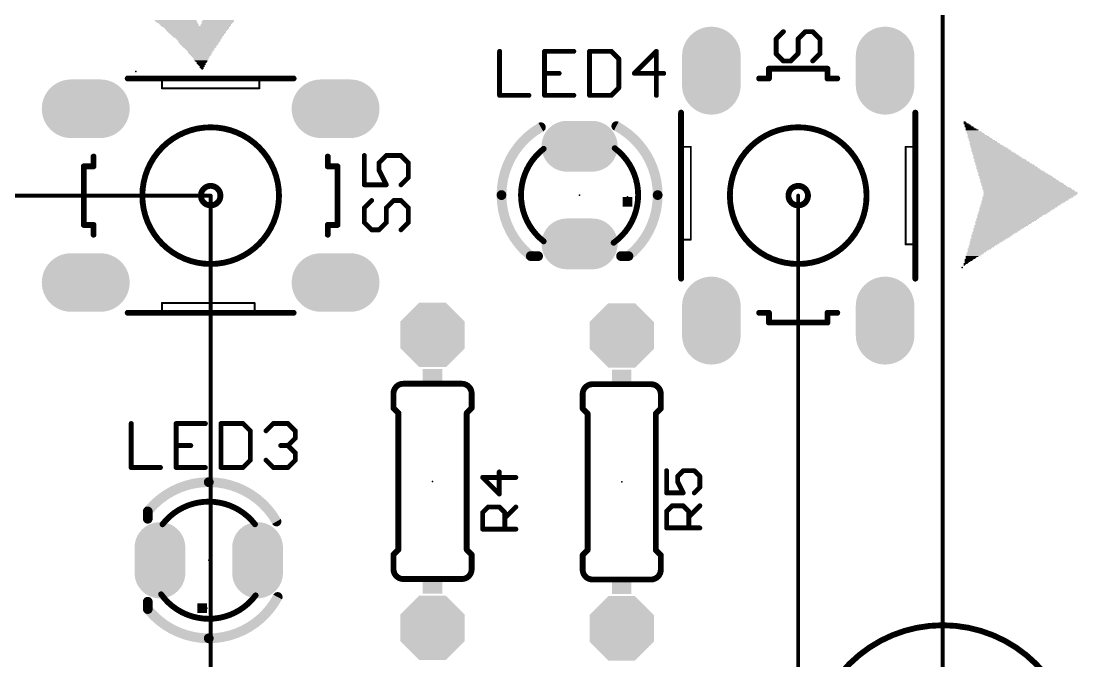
# Model space of a CAD drawing. Extents: x -10 to 70, y -21 to 116.
# Drawn here: x 20.32 to 47.82, y 12.58 to 29.22 of the extents above; entities that cross this region are included whole.
import ezdxf

# ---------------------------------------------------------------- set-up
doc = ezdxf.new("R2010")
doc.units = 0
for name, color, linetype in [('17', 82, 'CONTINUOUS'), ('21', 253, 'CONTINUOUS'), ('23', 7, 'CONTINUOUS'), ('25', 253, 'CONTINUOUS'), ('47', 253, 'CONTINUOUS')]:
    doc.layers.add(name, color=color, linetype=linetype)

# ---------------------------------------------------------------- blocks, each defined once
blk = doc.blocks.new('LONGP50')
at = {"const_width": 1}
blk.add_lwpolyline([(-0.25, 0), (0.25, 0)], dxfattribs=at)
at = {"const_width": 0.5}
for points in [[(-0.25, 0.25, 1), (-0.25, -0.25)], [(0.25, -0.25, 1), (0.25, 0.25)]]:
    blk.add_lwpolyline(points, format="xyb", dxfattribs=at)
blk = doc.blocks.new('RECT')
blk.add_solid([(-0.5, -0.5), (0.5, -0.5), (-0.5, 0.5), (0.5, 0.5)])
blk = doc.blocks.new('OCTAGONP')
at = {"const_width": 0.5}
blk.add_lwpolyline([(-0.25, -0.1036), (-0.25, 0.1036), (-0.1036, 0.25), (0.1036, 0.25), (0.25, 0.1036), (0.25, -0.1036), (0.1036, -0.25), (-0.1036, -0.25), (-0.25, -0.1036), (-0.25, 0.1036)], dxfattribs=at)

msp = doc.modelspace()

# ---------------------------------------------------------------- linework, layer by layer
at = {"layer": '21'}
for points, const_width in [([(41.3015, 27.987), (39.7775, 27.987)], 0.1524), ([(39.7775, 27.733), (39.7775, 27.987)], 0.1524), ([(41.3015, 27.987), (41.3015, 27.733)], 0.1524), ([(23.9795, 27.733), (23.0905, 27.733)], 0.1524), ([(26.5195, 27.733), (23.9795, 27.733)], 0.1524), ([(27.4085, 27.733), (26.5195, 27.733)], 0.1524), ([(39.7775, 27.733), (39.5235, 27.733)], 0.1524), ([(41.3015, 27.733), (41.5555, 27.733)], 0.1524), ([(23.9795, 27.733), (23.9795, 27.479)], 0.0508), ([(26.5195, 27.479), (23.9795, 27.479)], 0.0508), ([(26.5195, 27.479), (26.5195, 27.733)], 0.0508), ([(37.4915, 26.844), (37.4915, 25.955)], 0.1524), ([(43.5875, 25.955), (43.5875, 26.844)], 0.1524), ([(37.4915, 25.955), (37.4915, 23.542)], 0.1524), ([(37.7455, 25.955), (37.4915, 25.955)], 0.0508), ([(37.7455, 23.542), (37.7455, 25.955)], 0.0508), ([(43.5875, 25.955), (43.3335, 25.955)], 0.0508), ([(43.3335, 23.415), (43.3335, 25.955)], 0.0508), ([(43.5875, 23.415), (43.5875, 25.955)], 0.1524), ([(22.2015, 25.447), (22.2015, 25.701)], 0.1524), ([(28.2975, 25.447), (28.2975, 25.701)], 0.1524), ([(21.9475, 25.447), (22.2015, 25.447)], 0.1524), ([(21.9475, 25.447), (21.9475, 23.923)], 0.1524), ([(28.2975, 25.447), (28.5515, 25.447)], 0.1524), ([(28.5515, 23.923), (28.5515, 25.447)], 0.1524), ([(22.2015, 23.923), (21.9475, 23.923)], 0.1524), ([(22.2015, 23.923), (22.2015, 23.669)], 0.1524), ([(28.5515, 23.923), (28.2975, 23.923)], 0.1524), ([(28.2975, 23.923), (28.2975, 23.669)], 0.1524), ([(37.4915, 23.542), (37.4915, 22.526)], 0.1524), ([(37.7455, 23.542), (37.4915, 23.542)], 0.0508), ([(43.3335, 23.415), (43.5875, 23.415)], 0.0508), ([(43.5875, 22.526), (43.5875, 23.415)], 0.1524), ([(33.58, 23.1125), (33.7705, 23.1125)], 0.254), ([(35.9295, 23.1125), (36.12, 23.1125)], 0.254), ([(26.3925, 21.891), (23.9795, 21.891)], 0.0508), ([(23.9795, 21.891), (23.9795, 21.637)], 0.0508), ([(26.3925, 21.891), (26.3925, 21.637)], 0.0508), ([(23.0905, 21.637), (23.9795, 21.637)], 0.1524), ([(23.9795, 21.637), (26.3925, 21.637)], 0.1524), ([(26.3925, 21.637), (27.4085, 21.637)], 0.1524), ([(39.7775, 21.637), (39.5235, 21.637)], 0.1524), ([(39.7775, 21.383), (39.7775, 21.637)], 0.1524), ([(39.7775, 21.383), (41.3015, 21.383)], 0.1524), ([(41.3015, 21.637), (41.3015, 21.383)], 0.1524), ([(41.3015, 21.637), (41.5555, 21.637)], 0.1524), ([(30.2625, 19.7915), (31.7865, 19.7915)], 0.1524), ([(35.185, 19.779), (36.709, 19.779)], 0.1524), ([(30.0085, 19.5375), (30.0085, 19.1565)], 0.1524), ([(32.0405, 19.5375), (32.0405, 19.1565)], 0.1524), ([(34.931, 19.525), (34.931, 19.144)], 0.1524), ([(36.963, 19.525), (36.963, 19.144)], 0.1524), ([(30.1355, 19.0295), (30.0085, 19.1565)], 0.1524), ([(30.1355, 15.4735), (30.1355, 19.0295)], 0.1524), ([(31.9135, 19.0295), (32.0405, 19.1565)], 0.1524), ([(31.9135, 15.4735), (31.9135, 19.0295)], 0.1524), ([(35.058, 19.017), (34.931, 19.144)], 0.1524), ([(35.058, 15.461), (35.058, 19.017)], 0.1524), ([(36.836, 19.017), (36.963, 19.144)], 0.1524), ([(36.836, 15.461), (36.836, 19.017)], 0.1524), ([(23.6125, 16.47), (23.6125, 16.2795)], 0.254), ([(30.1355, 15.4735), (30.0085, 15.3465)], 0.1524), ([(30.0085, 14.9655), (30.0085, 15.3465)], 0.1524), ([(31.9135, 15.4735), (32.0405, 15.3465)], 0.1524), ([(32.0405, 14.9655), (32.0405, 15.3465)], 0.1524), ([(35.058, 15.461), (34.931, 15.334)], 0.1524), ([(34.931, 14.953), (34.931, 15.334)], 0.1524), ([(36.836, 15.461), (36.963, 15.334)], 0.1524), ([(36.963, 14.953), (36.963, 15.334)], 0.1524), ([(30.2625, 14.7115), (31.7865, 14.7115)], 0.1524), ([(35.185, 14.699), (36.709, 14.699)], 0.1524), ([(23.6125, 14.1205), (23.6125, 13.93)], 0.254)]:
    msp.add_lwpolyline(points, dxfattribs=dict(at, const_width=const_width))
for points, const_width in [([(39.7775, 28.0251, 1), (39.7775, 27.9489)], 0.0762), ([(39.8156, 27.987, 1), (39.7394, 27.987)], 0.0762), ([(41.3396, 27.987, 1), (41.2634, 27.987)], 0.0762), ([(41.3015, 27.9489, 1), (41.3015, 28.0251)], 0.0762), ([(23.0905, 27.7711, 1), (23.0905, 27.6949)], 0.0762), ([(23.9795, 27.7711, 1), (23.9795, 27.6949)], 0.0762), ([(23.9795, 27.6949, 1), (23.9795, 27.7711)], 0.0762), ([(26.5195, 27.7711, 1), (26.5195, 27.6949)], 0.0762), ([(26.5195, 27.6949, 1), (26.5195, 27.7711)], 0.0762), ([(27.4085, 27.6949, 1), (27.4085, 27.7711)], 0.0762), ([(39.5235, 27.7711, 1), (39.5235, 27.6949)], 0.0762), ([(39.7775, 27.6949, 1), (39.7775, 27.7711)], 0.0762), ([(41.3015, 27.7711, 1), (41.3015, 27.6949)], 0.0762), ([(41.5555, 27.6949, 1), (41.5555, 27.7711)], 0.0762), ([(23.9922, 27.733, 1), (23.9668, 27.733)], 0.0254), ([(23.9795, 27.4917, 1), (23.9795, 27.4663)], 0.0254), ([(26.5322, 27.733, 1), (26.5068, 27.733)], 0.0254), ([(26.5195, 27.4663, 1), (26.5195, 27.4917)], 0.0254), ([(39.7394, 27.733, 1), (39.8156, 27.733)], 0.0762), ([(41.2634, 27.733, 1), (41.3396, 27.733)], 0.0762), ([(23.9668, 27.479, 1), (23.9922, 27.479)], 0.0254), ([(26.5068, 27.479, 1), (26.5322, 27.479)], 0.0254), ([(37.5296, 26.844, 1), (37.4534, 26.844)], 0.0762), ([(43.6256, 26.844, 1), (43.5494, 26.844)], 0.0762), ([(25.2495, 22.907, 1), (25.2495, 26.463, 1), (25.2495, 22.907)], 0.1524), ([(33.8418, 26.4643, 0.2691), (32.818, 24.7)], 0.254), ([(33.8733, 26.4092, 1), (33.8103, 26.5194)], 0.127), ([(36.882, 24.7, 0.277), (35.8062, 26.4929)], 0.254), ([(35.8361, 26.5489, 1), (35.7763, 26.4369)], 0.127), ([(40.5395, 22.907, 1), (40.5395, 26.463, 1), (40.5395, 22.907)], 0.1524), ([(33.9144, 25.903, 0.2315), (33.326, 24.7)], 0.1524), ([(33.9378, 25.8729, 1), (33.891, 25.9331)], 0.0762), ([(36.374, 24.7, 0.2361), (35.7644, 25.9192)], 0.1524), ([(35.7873, 25.9497, 1), (35.7415, 25.8887)], 0.0762), ([(37.5296, 25.955, 1), (37.4534, 25.955)], 0.0762), ([(37.4534, 25.955, 1), (37.5296, 25.955)], 0.0762), ([(37.4915, 25.9677, 1), (37.4915, 25.9423)], 0.0254), ([(37.7582, 25.955, 1), (37.7328, 25.955)], 0.0254), ([(37.7455, 25.9423, 1), (37.7455, 25.9677)], 0.0254), ([(43.3335, 25.9677, 1), (43.3335, 25.9423)], 0.0254), ([(43.3462, 25.955, 1), (43.3208, 25.955)], 0.0254), ([(43.6256, 25.955, 1), (43.5494, 25.955)], 0.0762), ([(43.5494, 25.955, 1), (43.6256, 25.955)], 0.0762), ([(43.5875, 25.9423, 1), (43.5875, 25.9677)], 0.0254), ([(22.2396, 25.701, 1), (22.1634, 25.701)], 0.0762), ([(28.3356, 25.701, 1), (28.2594, 25.701)], 0.0762), ([(21.9475, 25.4851, 1), (21.9475, 25.4089)], 0.0762), ([(21.9856, 25.447, 1), (21.9094, 25.447)], 0.0762), ([(22.1634, 25.447, 1), (22.2396, 25.447)], 0.0762), ([(22.2015, 25.4089, 1), (22.2015, 25.4851)], 0.0762), ([(28.2975, 25.4851, 1), (28.2975, 25.4089)], 0.0762), ([(28.2594, 25.447, 1), (28.3356, 25.447)], 0.0762), ([(28.5896, 25.447, 1), (28.5134, 25.447)], 0.0762), ([(28.5515, 25.4089, 1), (28.5515, 25.4851)], 0.0762), ([(25.2495, 24.431, 1), (25.2495, 24.939, 1), (25.2495, 24.431)], 0.1524), ([(32.818, 24.7, 0.2206), (33.5374, 23.1488)], 0.254), ([(32.8815, 24.7, 1), (32.7545, 24.7)], 0.127), ([(32.7545, 24.7, 1), (32.8815, 24.7)], 0.127), ([(33.326, 24.7, 0.2315), (33.9144, 23.497)], 0.1524), ([(33.3641, 24.7, 1), (33.2879, 24.7)], 0.0762), ([(35.7358, 23.4599, 0.2422), (36.374, 24.7)], 0.1524), ([(36.1509, 23.139, 0.2226), (36.882, 24.7)], 0.254), ([(36.4121, 24.7, 1), (36.3359, 24.7)], 0.0762), ([(36.9455, 24.7, 1), (36.8185, 24.7)], 0.127), ([(36.8185, 24.7, 1), (36.9455, 24.7)], 0.127), ([(40.5395, 24.431, 1), (40.5395, 24.939, 1), (40.5395, 24.431)], 0.1524), ([(33.2879, 24.7, 1), (33.3641, 24.7)], 0.0762), ([(36.3359, 24.7, 1), (36.4121, 24.7)], 0.0762), ([(21.9475, 23.9611, 1), (21.9475, 23.8849)], 0.0762), ([(21.9094, 23.923, 1), (21.9856, 23.923)], 0.0762), ([(22.2396, 23.923, 1), (22.1634, 23.923)], 0.0762), ([(22.2015, 23.8849, 1), (22.2015, 23.9611)], 0.0762), ([(28.2975, 23.9611, 1), (28.2975, 23.8849)], 0.0762), ([(28.3356, 23.923, 1), (28.2594, 23.923)], 0.0762), ([(28.5134, 23.923, 1), (28.5896, 23.923)], 0.0762), ([(28.5515, 23.8849, 1), (28.5515, 23.9611)], 0.0762), ([(22.1634, 23.669, 1), (22.2396, 23.669)], 0.0762), ([(28.2594, 23.669, 1), (28.3356, 23.669)], 0.0762), ([(33.891, 23.4669, 1), (33.9378, 23.5271)], 0.0762), ([(35.7137, 23.4909, 1), (35.7579, 23.4289)], 0.0762), ([(37.5296, 23.542, 1), (37.4534, 23.542)], 0.0762), ([(37.4534, 23.542, 1), (37.5296, 23.542)], 0.0762), ([(37.4915, 23.5547, 1), (37.4915, 23.5293)], 0.0254), ([(37.7328, 23.542, 1), (37.7582, 23.542)], 0.0254), ([(37.7455, 23.5293, 1), (37.7455, 23.5547)], 0.0254), ([(43.3335, 23.4277, 1), (43.3335, 23.4023)], 0.0254), ([(43.3208, 23.415, 1), (43.3462, 23.415)], 0.0254), ([(43.6256, 23.415, 1), (43.5494, 23.415)], 0.0762), ([(43.5494, 23.415, 1), (43.6256, 23.415)], 0.0762), ([(43.5875, 23.4023, 1), (43.5875, 23.4277)], 0.0254), ([(33.4964, 23.1003, 1), (33.5784, 23.1973)], 0.127), ([(33.58, 23.176, 1), (33.58, 23.049)], 0.127), ([(33.7705, 23.049, 1), (33.7705, 23.176)], 0.127), ([(35.9295, 23.176, 1), (35.9295, 23.049)], 0.127), ([(36.1102, 23.1878, 1), (36.1916, 23.0902)], 0.127), ([(36.12, 23.049, 1), (36.12, 23.176)], 0.127), ([(37.4534, 22.526, 1), (37.5296, 22.526)], 0.0762), ([(43.5494, 22.526, 1), (43.6256, 22.526)], 0.0762), ([(23.9795, 21.9037, 1), (23.9795, 21.8783)], 0.0254), ([(23.9922, 21.891, 1), (23.9668, 21.891)], 0.0254), ([(26.4052, 21.891, 1), (26.3798, 21.891)], 0.0254), ([(26.3925, 21.8783, 1), (26.3925, 21.9037)], 0.0254), ([(23.0905, 21.6751, 1), (23.0905, 21.5989)], 0.0762), ([(23.9795, 21.6751, 1), (23.9795, 21.5989)], 0.0762), ([(23.9795, 21.5989, 1), (23.9795, 21.6751)], 0.0762), ([(23.9668, 21.637, 1), (23.9922, 21.637)], 0.0254), ([(26.3925, 21.6751, 1), (26.3925, 21.5989)], 0.0762), ([(26.3925, 21.5989, 1), (26.3925, 21.6751)], 0.0762), ([(26.3798, 21.637, 1), (26.4052, 21.637)], 0.0254), ([(27.4085, 21.5989, 1), (27.4085, 21.6751)], 0.0762), ([(39.5235, 21.6751, 1), (39.5235, 21.5989)], 0.0762), ([(39.8156, 21.637, 1), (39.7394, 21.637)], 0.0762), ([(39.7775, 21.4211, 1), (39.7775, 21.3449)], 0.0762), ([(39.7775, 21.5989, 1), (39.7775, 21.6751)], 0.0762), ([(41.3396, 21.637, 1), (41.2634, 21.637)], 0.0762), ([(41.3015, 21.6751, 1), (41.3015, 21.5989)], 0.0762), ([(41.3015, 21.3449, 1), (41.3015, 21.4211)], 0.0762), ([(41.5555, 21.5989, 1), (41.5555, 21.6751)], 0.0762), ([(39.7394, 21.383, 1), (39.8156, 21.383)], 0.0762), ([(41.2634, 21.383, 1), (41.3396, 21.383)], 0.0762), ([(30.2625, 19.7915, 0.4142), (30.0085, 19.5375)], 0.1524), ([(30.2625, 19.8296, 1), (30.2625, 19.7534)], 0.0762), ([(30.2625, 19.7534, 1), (30.2625, 19.8296)], 0.0762), ([(32.0405, 19.5375, 0.4142), (31.7865, 19.7915)], 0.1524), ([(31.7865, 19.8296, 1), (31.7865, 19.7534)], 0.0762), ([(31.7865, 19.7534, 1), (31.7865, 19.8296)], 0.0762), ([(35.185, 19.779, 0.4142), (34.931, 19.525)], 0.1524), ([(35.185, 19.8171, 1), (35.185, 19.7409)], 0.0762), ([(35.185, 19.7409, 1), (35.185, 19.8171)], 0.0762), ([(36.963, 19.525, 0.4142), (36.709, 19.779)], 0.1524), ([(36.709, 19.8171, 1), (36.709, 19.7409)], 0.0762), ([(36.709, 19.7409, 1), (36.709, 19.8171)], 0.0762), ([(30.0466, 19.5375, 1), (29.9704, 19.5375)], 0.0762), ([(29.9704, 19.5375, 1), (30.0466, 19.5375)], 0.0762), ([(32.0786, 19.5375, 1), (32.0024, 19.5375)], 0.0762), ([(32.0024, 19.5375, 1), (32.0786, 19.5375)], 0.0762), ([(34.9691, 19.525, 1), (34.8929, 19.525)], 0.0762), ([(34.8929, 19.525, 1), (34.9691, 19.525)], 0.0762), ([(37.0011, 19.525, 1), (36.9249, 19.525)], 0.0762), ([(36.9249, 19.525, 1), (37.0011, 19.525)], 0.0762), ([(29.9704, 19.1565, 1), (30.0466, 19.1565)], 0.0762), ([(30.0354, 19.1834, 1), (29.9816, 19.1296)], 0.0762), ([(30.1736, 19.0295, 1), (30.0974, 19.0295)], 0.0762), ([(30.1086, 19.0026, 1), (30.1624, 19.0564)], 0.0762), ([(31.9516, 19.0295, 1), (31.8754, 19.0295)], 0.0762), ([(31.8866, 19.0564, 1), (31.9404, 19.0026)], 0.0762), ([(32.0024, 19.1565, 1), (32.0786, 19.1565)], 0.0762), ([(32.0674, 19.1296, 1), (32.0136, 19.1834)], 0.0762), ([(34.8929, 19.144, 1), (34.9691, 19.144)], 0.0762), ([(34.9579, 19.1709, 1), (34.9041, 19.1171)], 0.0762), ([(35.0961, 19.017, 1), (35.0199, 19.017)], 0.0762), ([(35.0311, 18.9901, 1), (35.0849, 19.0439)], 0.0762), ([(36.8741, 19.017, 1), (36.7979, 19.017)], 0.0762), ([(36.8091, 19.0439, 1), (36.8629, 18.9901)], 0.0762), ([(36.9249, 19.144, 1), (37.0011, 19.144)], 0.0762), ([(36.9899, 19.1171, 1), (36.9361, 19.1709)], 0.0762), ([(25.2, 17.232, 0.2206), (23.6488, 16.5126)], 0.254), ([(26.9643, 16.2082, 0.2691), (25.2, 17.232)], 0.254), ([(25.2, 17.2955, 1), (25.2, 17.1685)], 0.127), ([(25.2, 17.1685, 1), (25.2, 17.2955)], 0.127), ([(25.2, 16.724, 0.2315), (23.997, 16.1356)], 0.1524), ([(26.403, 16.1356, 0.2315), (25.2, 16.724)], 0.1524), ([(25.2, 16.7621, 1), (25.2, 16.6859)], 0.0762), ([(25.2, 16.6859, 1), (25.2, 16.7621)], 0.0762), ([(23.676, 16.47, 1), (23.549, 16.47)], 0.127), ([(23.6003, 16.5536, 1), (23.6973, 16.4716)], 0.127), ([(23.549, 16.2795, 1), (23.676, 16.2795)], 0.127), ([(26.9092, 16.1767, 1), (27.0194, 16.2397)], 0.127), ([(23.9669, 16.159, 1), (24.0271, 16.1122)], 0.0762), ([(26.3729, 16.1122, 1), (26.4331, 16.159)], 0.0762), ([(30.0466, 15.3465, 1), (29.9704, 15.3465)], 0.0762), ([(29.9816, 15.3734, 1), (30.0354, 15.3196)], 0.0762), ([(30.0974, 15.4735, 1), (30.1736, 15.4735)], 0.0762), ([(30.1624, 15.4466, 1), (30.1086, 15.5004)], 0.0762), ([(31.8754, 15.4735, 1), (31.9516, 15.4735)], 0.0762), ([(31.9404, 15.5004, 1), (31.8866, 15.4466)], 0.0762), ([(32.0786, 15.3465, 1), (32.0024, 15.3465)], 0.0762), ([(32.0136, 15.3196, 1), (32.0674, 15.3734)], 0.0762), ([(34.9691, 15.334, 1), (34.8929, 15.334)], 0.0762), ([(35.0199, 15.461, 1), (35.0961, 15.461)], 0.0762), ([(35.0849, 15.4341, 1), (35.0311, 15.4879)], 0.0762), ([(36.7979, 15.461, 1), (36.8741, 15.461)], 0.0762), ([(36.8629, 15.4879, 1), (36.8091, 15.4341)], 0.0762), ([(37.0011, 15.334, 1), (36.9249, 15.334)], 0.0762), ([(34.9041, 15.3609, 1), (34.9579, 15.3071)], 0.0762), ([(36.9361, 15.3071, 1), (36.9899, 15.3609)], 0.0762), ([(30.0085, 14.9655, 0.4142), (30.2625, 14.7115)], 0.1524), ([(30.0466, 14.9655, 1), (29.9704, 14.9655)], 0.0762), ([(29.9704, 14.9655, 1), (30.0466, 14.9655)], 0.0762), ([(31.7865, 14.7115, 0.4142), (32.0405, 14.9655)], 0.1524), ([(32.0786, 14.9655, 1), (32.0024, 14.9655)], 0.0762), ([(32.0024, 14.9655, 1), (32.0786, 14.9655)], 0.0762), ([(34.931, 14.953, 0.4142), (35.185, 14.699)], 0.1524), ([(34.9691, 14.953, 1), (34.8929, 14.953)], 0.0762), ([(34.8929, 14.953, 1), (34.9691, 14.953)], 0.0762), ([(36.709, 14.699, 0.4142), (36.963, 14.953)], 0.1524), ([(37.0011, 14.953, 1), (36.9249, 14.953)], 0.0762), ([(36.9249, 14.953, 1), (37.0011, 14.953)], 0.0762), ([(30.2625, 14.7496, 1), (30.2625, 14.6734)], 0.0762), ([(30.2625, 14.6734, 1), (30.2625, 14.7496)], 0.0762), ([(31.7865, 14.7496, 1), (31.7865, 14.6734)], 0.0762), ([(31.7865, 14.6734, 1), (31.7865, 14.7496)], 0.0762), ([(35.185, 14.7371, 1), (35.185, 14.6609)], 0.0762), ([(35.185, 14.6609, 1), (35.185, 14.7371)], 0.0762), ([(36.709, 14.7371, 1), (36.709, 14.6609)], 0.0762), ([(36.709, 14.6609, 1), (36.709, 14.7371)], 0.0762), ([(23.9599, 14.3142, 0.2422), (25.2, 13.676)], 0.1524), ([(23.9909, 14.3363, 1), (23.9289, 14.2921)], 0.0762), ([(25.2, 13.168, 0.277), (26.9929, 14.2438)], 0.254), ([(25.2, 13.676, 0.2361), (26.4192, 14.2856)], 0.1524), ([(26.4497, 14.2627, 1), (26.3887, 14.3085)], 0.0762), ([(27.0489, 14.2139, 1), (26.9369, 14.2737)], 0.127), ([(23.676, 14.1205, 1), (23.549, 14.1205)], 0.127), ([(23.639, 13.8991, 0.2226), (25.2, 13.168)], 0.254), ([(23.6878, 13.9398, 1), (23.5902, 13.8584)], 0.127), ([(23.549, 13.93, 1), (23.676, 13.93)], 0.127), ([(25.2, 13.7141, 1), (25.2, 13.6379)], 0.0762), ([(25.2, 13.6379, 1), (25.2, 13.7141)], 0.0762), ([(44.2995, 6.651, 1), (44.2995, 13.509, 1), (44.2995, 6.651)], 0.1524), ([(25.2, 13.2315, 1), (25.2, 13.1045)], 0.127), ([(25.2, 13.1045, 1), (25.2, 13.2315)], 0.127)]:
    msp.add_lwpolyline(points, format="xyb", dxfattribs=dict(at, const_width=const_width))
at = {"layer": '23'}
for p in [(23.3, 27.9165), (25.2495, 24.685), (34.85, 24.7), (36.1, 24.65), (40.5395, 24.685), (44.807, 22.8185), (31.0245, 17.2515), (31.0245, 17.2515), (35.947, 17.239), (35.947, 17.239), (25.2, 15.2), (25.15, 13.95)]:
    msp.add_point(p, dxfattribs=at)
at = {"layer": '25', "const_width": 0.127}
for points in [[(40.1542, 28.9504), (39.9635, 28.7597)], [(40.5355, 28.7597), (40.7262, 28.9504)], [(40.7262, 28.9504), (40.9168, 28.9504)], [(40.9168, 28.9504), (41.1075, 28.7597)], [(39.9635, 28.7597), (39.9635, 28.3784)], [(40.5355, 28.3784), (40.5355, 28.7597)], [(41.1075, 28.7597), (41.1075, 28.3784)], [(32.7685, 28.4385), (32.7685, 27.2945)], [(34.7005, 28.4385), (33.9379, 28.4385)], [(33.9379, 28.4385), (33.9379, 27.2945)], [(35.1073, 28.4385), (35.1073, 27.2945)], [(35.6793, 28.4385), (35.1073, 28.4385)], [(35.8699, 28.2478), (35.6793, 28.4385)], [(36.8487, 28.4385), (36.2767, 27.8665)], [(36.8487, 27.2945), (36.8487, 28.4385)], [(39.9635, 28.3784), (40.1542, 28.1877)], [(40.3449, 28.1877), (40.5355, 28.3784)], [(41.1075, 28.3784), (40.9168, 28.1877)], [(35.8699, 27.4852), (35.8699, 28.2478)], [(40.1542, 28.1877), (40.3449, 28.1877)], [(33.9379, 27.8665), (34.3192, 27.8665)], [(36.2767, 27.8665), (37.0393, 27.8665)], [(35.6793, 27.2945), (35.8699, 27.4852)], [(32.7685, 27.2945), (33.5312, 27.2945)], [(33.9379, 27.2945), (34.7005, 27.2945)], [(35.1073, 27.2945), (35.6793, 27.2945)], [(29.249, 25.728), (29.249, 24.9654)], [(29.6303, 25.5374), (29.821, 25.728)], [(29.6303, 25.3467), (29.6303, 25.5374)], [(29.821, 25.728), (30.2023, 25.728)], [(30.2023, 25.728), (30.393, 25.5374)], [(30.393, 25.5374), (30.393, 25.1561)], [(29.821, 24.9654), (29.6303, 25.3467)], [(29.249, 24.9654), (29.821, 24.9654)], [(30.393, 25.1561), (30.2023, 24.9654)], [(29.4397, 24.5587), (29.249, 24.368)], [(29.821, 24.368), (30.0117, 24.5587)], [(30.0117, 24.5587), (30.2023, 24.5587)], [(30.2023, 24.5587), (30.393, 24.368)], [(29.249, 24.368), (29.249, 23.9867)], [(29.821, 23.9867), (29.821, 24.368)], [(30.393, 24.368), (30.393, 23.9867)], [(29.249, 23.9867), (29.4397, 23.796)], [(29.6303, 23.796), (29.821, 23.9867)], [(30.393, 23.9867), (30.2023, 23.796)], [(29.4397, 23.796), (29.6303, 23.796)], [(23.1809, 18.7565), (23.1809, 17.6125)], [(25.113, 18.7565), (24.3503, 18.7565)], [(24.3503, 18.7565), (24.3503, 17.6125)], [(25.5197, 18.7565), (25.5197, 17.6125)], [(26.0917, 18.7565), (25.5197, 18.7565)], [(26.2823, 18.5658), (26.0917, 18.7565)], [(26.6891, 18.5658), (26.8798, 18.7565)], [(26.8798, 18.7565), (27.2611, 18.7565)], [(27.2611, 18.7565), (27.4517, 18.5658)], [(26.2823, 17.8032), (26.2823, 18.5658)], [(27.4517, 18.3752), (27.2611, 18.1845)], [(27.4517, 18.5658), (27.4517, 18.3752)], [(24.3503, 18.1845), (24.7316, 18.1845)], [(27.2611, 18.1845), (27.0704, 18.1845)], [(27.2611, 18.1845), (27.4517, 17.9938)], [(27.4517, 17.9938), (27.4517, 17.8032)], [(23.1809, 17.6125), (23.9436, 17.6125)], [(24.3503, 17.6125), (25.113, 17.6125)], [(25.5197, 17.6125), (26.0917, 17.6125)], [(26.0917, 17.6125), (26.2823, 17.8032)], [(26.8798, 17.6125), (26.6891, 17.8032)], [(27.2611, 17.6125), (26.8798, 17.6125)], [(27.4517, 17.8032), (27.2611, 17.6125)], [(33.191, 17.3535), (32.3267, 17.3535)], [(32.3267, 17.3535), (32.7588, 16.9214)], [(32.7588, 16.9214), (32.7588, 17.4976)], [(37.1147, 17.5286), (37.1147, 16.9524)], [(37.4028, 17.3845), (37.5468, 17.5286)], [(37.4028, 17.2405), (37.4028, 17.3845)], [(37.5468, 17.5286), (37.8349, 17.5286)], [(37.8349, 17.5286), (37.979, 17.3845)], [(37.979, 17.3845), (37.979, 17.0964)], [(37.5468, 16.9524), (37.4028, 17.2405)], [(37.979, 17.0964), (37.8349, 16.9524)], [(37.1147, 16.9524), (37.5468, 16.9524)], [(32.3267, 16.4414), (32.4707, 16.5855)], [(32.3267, 16.0092), (32.3267, 16.4414)], [(32.4707, 16.5855), (32.7588, 16.5855)], [(32.7588, 16.5855), (32.9029, 16.4414)], [(32.9029, 16.2974), (33.191, 16.5855)], [(32.9029, 16.4414), (32.9029, 16.0092)], [(37.1147, 16.4724), (37.2587, 16.6165)], [(37.1147, 16.0402), (37.1147, 16.4724)], [(37.2587, 16.6165), (37.5468, 16.6165)], [(37.5468, 16.6165), (37.6909, 16.4724)], [(37.6909, 16.3284), (37.979, 16.6165)], [(37.6909, 16.4724), (37.6909, 16.0402)], [(33.191, 16.0092), (32.3267, 16.0092)], [(37.979, 16.0402), (37.1147, 16.0402)]]:
    msp.add_lwpolyline(points, dxfattribs=at)
at = {"layer": '25', "const_width": 0.0635}
for points in [[(40.1766, 28.9279, 1), (40.1317, 28.9728)], [(40.7262, 28.9821, 1), (40.7262, 28.9186)], [(40.7486, 28.9279, 1), (40.7037, 28.9728)], [(40.9393, 28.9728, 1), (40.8944, 28.9279)], [(40.9168, 28.9186, 1), (40.9168, 28.9821)], [(39.9953, 28.7597, 1), (39.9318, 28.7597)], [(39.9411, 28.7821, 1), (39.986, 28.7372)], [(40.5673, 28.7597, 1), (40.5038, 28.7597)], [(40.5131, 28.7821, 1), (40.558, 28.7372)], [(41.1393, 28.7597, 1), (41.0757, 28.7597)], [(41.085, 28.7372, 1), (41.13, 28.7821)], [(32.8003, 28.4385, 1), (32.7368, 28.4385)], [(33.9696, 28.4385, 1), (33.9061, 28.4385)], [(33.9379, 28.4702, 1), (33.9379, 28.4067)], [(34.7005, 28.4067, 1), (34.7005, 28.4702)], [(35.139, 28.4385, 1), (35.0755, 28.4385)], [(35.1073, 28.4702, 1), (35.1073, 28.4067)], [(35.7017, 28.4609, 1), (35.6568, 28.416)], [(35.6793, 28.4067, 1), (35.6793, 28.4702)], [(36.8804, 28.4385, 1), (36.8169, 28.4385)], [(36.8711, 28.416, 1), (36.8262, 28.4609)], [(39.9318, 28.3784, 1), (39.9953, 28.3784)], [(39.986, 28.4008, 1), (39.9411, 28.3559)], [(40.5038, 28.3784, 1), (40.5673, 28.3784)], [(40.558, 28.3559, 1), (40.5131, 28.4008)], [(41.0757, 28.3784, 1), (41.1393, 28.3784)], [(41.13, 28.3559, 1), (41.085, 28.4008)], [(35.9017, 28.2478, 1), (35.8382, 28.2478)], [(35.8475, 28.2254, 1), (35.8924, 28.2703)], [(40.1542, 28.2195, 1), (40.1542, 28.156)], [(40.1317, 28.1653, 1), (40.1766, 28.2102)], [(40.3224, 28.2102, 1), (40.3673, 28.1653)], [(40.3449, 28.156, 1), (40.3449, 28.2195)], [(40.8944, 28.2102, 1), (40.9393, 28.1653)], [(33.9379, 27.8982, 1), (33.9379, 27.8347)], [(34.3192, 27.8347, 1), (34.3192, 27.8982)], [(36.2767, 27.8982, 1), (36.2767, 27.8347)], [(36.2542, 27.8889, 1), (36.2991, 27.844)], [(37.0393, 27.8347, 1), (37.0393, 27.8982)], [(35.8382, 27.4852, 1), (35.9017, 27.4852)], [(35.8924, 27.4627, 1), (35.8475, 27.5076)], [(32.7685, 27.3263, 1), (32.7685, 27.2628)], [(32.7368, 27.2945, 1), (32.8003, 27.2945)], [(33.5312, 27.2628, 1), (33.5312, 27.3263)], [(33.9061, 27.2945, 1), (33.9696, 27.2945)], [(33.9379, 27.3263, 1), (33.9379, 27.2628)], [(34.7005, 27.2628, 1), (34.7005, 27.3263)], [(35.0755, 27.2945, 1), (35.139, 27.2945)], [(35.1073, 27.3263, 1), (35.1073, 27.2628)], [(35.6568, 27.317, 1), (35.7017, 27.272)], [(35.6793, 27.2628, 1), (35.6793, 27.3263)], [(36.8169, 27.2945, 1), (36.8804, 27.2945)], [(29.2808, 25.728, 1), (29.2173, 25.728)], [(29.6621, 25.5374, 1), (29.5986, 25.5374)], [(29.6079, 25.5598, 1), (29.6528, 25.5149)], [(29.821, 25.7598, 1), (29.821, 25.6963)], [(29.8435, 25.7056, 1), (29.7986, 25.7505)], [(30.2248, 25.7505, 1), (30.1799, 25.7056)], [(30.2023, 25.6963, 1), (30.2023, 25.7598)], [(30.4247, 25.5374, 1), (30.3613, 25.5374)], [(30.3705, 25.5149, 1), (30.4155, 25.5598)], [(29.6587, 25.3609, 1), (29.602, 25.3325)], [(29.5986, 25.3467, 1), (29.6621, 25.3467)], [(29.249, 24.9971, 1), (29.249, 24.9336)], [(29.821, 24.9336, 1), (29.821, 24.9971)], [(30.3613, 25.1561, 1), (30.4247, 25.1561)], [(30.4155, 25.1336, 1), (30.3705, 25.1785)], [(29.2173, 24.9654, 1), (29.2808, 24.9654)], [(29.7926, 24.9512, 1), (29.8494, 24.9796)], [(30.1799, 24.9878, 1), (30.2248, 24.9429)], [(29.4621, 24.5362, 1), (29.4172, 24.5811)], [(30.0117, 24.5904, 1), (30.0117, 24.5269)], [(30.0341, 24.5362, 1), (29.9892, 24.5811)], [(30.2248, 24.5811, 1), (30.1799, 24.5362)], [(30.2023, 24.5269, 1), (30.2023, 24.5904)], [(29.2808, 24.368, 1), (29.2173, 24.368)], [(29.2266, 24.3904, 1), (29.2715, 24.3455)], [(29.8528, 24.368, 1), (29.7893, 24.368)], [(29.7986, 24.3904, 1), (29.8435, 24.3455)], [(30.4247, 24.368, 1), (30.3613, 24.368)], [(30.3705, 24.3455, 1), (30.4155, 24.3904)], [(29.2715, 24.0091, 1), (29.2266, 23.9642)], [(29.2173, 23.9867, 1), (29.2808, 23.9867)], [(29.7893, 23.9867, 1), (29.8528, 23.9867)], [(29.8435, 23.9642, 1), (29.7986, 24.0091)], [(30.3613, 23.9867, 1), (30.4247, 23.9867)], [(30.4155, 23.9642, 1), (30.3705, 24.0091)], [(29.4397, 23.8277, 1), (29.4397, 23.7643)], [(29.4172, 23.7735, 1), (29.4621, 23.8185)], [(29.6079, 23.8185, 1), (29.6528, 23.7735)], [(29.6303, 23.7643, 1), (29.6303, 23.8277)], [(30.1799, 23.8185, 1), (30.2248, 23.7735)], [(23.2127, 18.7565, 1), (23.1492, 18.7565)], [(24.3503, 18.7882, 1), (24.3503, 18.7247)], [(24.382, 18.7565, 1), (24.3186, 18.7565)], [(25.113, 18.7247, 1), (25.113, 18.7882)], [(25.5514, 18.7565, 1), (25.4879, 18.7565)], [(25.5197, 18.7882, 1), (25.5197, 18.7247)], [(26.1141, 18.7789, 1), (26.0692, 18.734)], [(26.0917, 18.7247, 1), (26.0917, 18.7882)], [(26.8798, 18.7882, 1), (26.8798, 18.7247)], [(26.9022, 18.734, 1), (26.8573, 18.7789)], [(27.2835, 18.7789, 1), (27.2386, 18.734)], [(27.2611, 18.7247, 1), (27.2611, 18.7882)], [(26.3141, 18.5658, 1), (26.2506, 18.5658)], [(26.2599, 18.5434, 1), (26.3048, 18.5883)], [(26.6666, 18.5883, 1), (26.7115, 18.5434)], [(27.4835, 18.5658, 1), (27.42, 18.5658)], [(27.4293, 18.5434, 1), (27.4742, 18.5883)], [(27.4742, 18.3527, 1), (27.4293, 18.3976)], [(24.3503, 18.2162, 1), (24.3503, 18.1527)], [(24.7316, 18.1527, 1), (24.7316, 18.2162)], [(27.0704, 18.2162, 1), (27.0704, 18.1527)], [(27.2835, 18.2069, 1), (27.2386, 18.162)], [(27.2386, 18.2069, 1), (27.2835, 18.162)], [(27.2611, 18.1527, 1), (27.2611, 18.2162)], [(27.42, 18.3752, 1), (27.4835, 18.3752)], [(27.4835, 17.9938, 1), (27.42, 17.9938)], [(27.4293, 17.9714, 1), (27.4742, 18.0163)], [(23.1809, 17.6442, 1), (23.1809, 17.5808)], [(23.1492, 17.6125, 1), (23.2127, 17.6125)], [(23.9436, 17.5808, 1), (23.9436, 17.6442)], [(24.3503, 17.6442, 1), (24.3503, 17.5808)], [(24.3186, 17.6125, 1), (24.382, 17.6125)], [(25.113, 17.5808, 1), (25.113, 17.6442)], [(25.4879, 17.6125, 1), (25.5514, 17.6125)], [(25.5197, 17.6442, 1), (25.5197, 17.5808)], [(26.0692, 17.635, 1), (26.1141, 17.59)], [(26.0917, 17.5808, 1), (26.0917, 17.6442)], [(26.2506, 17.8032, 1), (26.3141, 17.8032)], [(26.3048, 17.7807, 1), (26.2599, 17.8256)], [(26.7115, 17.8256, 1), (26.6666, 17.7807)], [(26.8798, 17.6442, 1), (26.8798, 17.5808)], [(26.8573, 17.59, 1), (26.9022, 17.635)], [(27.2386, 17.635, 1), (27.2835, 17.59)], [(27.2611, 17.5808, 1), (27.2611, 17.6442)], [(27.42, 17.8032, 1), (27.4835, 17.8032)], [(27.4742, 17.7807, 1), (27.4293, 17.8256)], [(32.3267, 17.3853, 1), (32.3267, 17.3218)], [(32.3491, 17.376, 1), (32.3042, 17.3311)], [(32.7906, 17.4976, 1), (32.7271, 17.4976)], [(33.191, 17.3218, 1), (33.191, 17.3853)], [(37.1464, 17.5286, 1), (37.0829, 17.5286)], [(37.4345, 17.3845, 1), (37.371, 17.3845)], [(37.3803, 17.407, 1), (37.4252, 17.3621)], [(37.5468, 17.5603, 1), (37.5468, 17.4968)], [(37.5693, 17.5061, 1), (37.5244, 17.551)], [(37.8574, 17.551, 1), (37.8125, 17.5061)], [(37.8349, 17.4968, 1), (37.8349, 17.5603)], [(38.0108, 17.3845, 1), (37.9472, 17.3845)], [(37.9565, 17.3621, 1), (38.0015, 17.407)], [(37.371, 17.2405, 1), (37.4345, 17.2405)], [(37.4312, 17.2547, 1), (37.3744, 17.2263)], [(37.9472, 17.0964, 1), (38.0108, 17.0964)], [(38.0015, 17.074, 1), (37.9565, 17.1189)], [(32.7271, 16.9214, 1), (32.7906, 16.9214)], [(32.7364, 16.8989, 1), (32.7813, 16.9438)], [(37.0829, 16.9524, 1), (37.1464, 16.9524)], [(37.1147, 16.9841, 1), (37.1147, 16.9206)], [(37.5184, 16.9382, 1), (37.5752, 16.9666)], [(37.5468, 16.9206, 1), (37.5468, 16.9841)], [(37.8125, 16.9748, 1), (37.8574, 16.9299)], [(32.3584, 16.4414, 1), (32.2949, 16.4414)], [(32.4707, 16.6172, 1), (32.4707, 16.5537)], [(32.4932, 16.563, 1), (32.4483, 16.6079)], [(32.7813, 16.6079, 1), (32.7364, 16.563)], [(32.7588, 16.5537, 1), (32.7588, 16.6172)], [(32.9346, 16.4414, 1), (32.8711, 16.4414)], [(33.2135, 16.563, 1), (33.1685, 16.6079)], [(37.1464, 16.4724, 1), (37.0829, 16.4724)], [(37.0922, 16.4949, 1), (37.1371, 16.45)], [(37.2587, 16.6482, 1), (37.2587, 16.5847)], [(37.2812, 16.594, 1), (37.2363, 16.6389)], [(37.5693, 16.6389, 1), (37.5244, 16.594)], [(37.5468, 16.5847, 1), (37.5468, 16.6482)], [(37.7226, 16.4724, 1), (37.6591, 16.4724)], [(37.6684, 16.45, 1), (37.7133, 16.4949)], [(38.0015, 16.594, 1), (37.9565, 16.6389)], [(32.3042, 16.4639, 1), (32.3491, 16.419)], [(32.8804, 16.3198, 1), (32.9253, 16.2749)], [(32.8804, 16.419, 1), (32.9253, 16.4639)], [(37.6684, 16.3508, 1), (37.7133, 16.3059)], [(32.2949, 16.0092, 1), (32.3584, 16.0092)], [(32.3267, 16.041, 1), (32.3267, 15.9775)], [(32.8711, 16.0092, 1), (32.9346, 16.0092)], [(33.191, 15.9775, 1), (33.191, 16.041)], [(37.0829, 16.0402, 1), (37.1464, 16.0402)], [(37.1147, 16.072, 1), (37.1147, 16.0085)], [(37.6591, 16.0402, 1), (37.7226, 16.0402)], [(37.979, 16.0085, 1), (37.979, 16.072)]]:
    msp.add_lwpolyline(points, format="xyb", dxfattribs=at)
at = {"layer": '47', "const_width": 0.1}
for points in [[(44.2995, 10.08), (44.2995, 115)], [(25.2495, 24.685), (-4, 24.685)], [(25.2495, 24.685), (-4, 24.685)], [(25.2495, 24.685), (25.2495, -8.5)], [(25.2495, 24.685), (25.2495, -8.5)], [(40.5395, 24.685), (40.5395, -8.5)]]:
    msp.add_lwpolyline(points, dxfattribs=at)
at = {"layer": '47', "const_width": 0.05}
for points in [[(25.2745, 24.685, 1), (25.2245, 24.685)], [(25.2745, 24.685, 1), (25.2245, 24.685)], [(25.2495, 24.66, 1), (25.2495, 24.71)], [(25.2495, 24.66, 1), (25.2495, 24.71)], [(40.5645, 24.685, 1), (40.5145, 24.685)]]:
    msp.add_lwpolyline(points, format="xyb", dxfattribs=at)

# ---------------------------------------------------------------- block references
at = {"layer": '17', "rotation": 270}
for name, p, xscale, yscale in [('LONGP50', (38.2789, 27.9362), 1.524, 1.524), ('LONGP50', (38.2789, 27.9362), 1.524, 1.524), ('LONGP50', (42.8001, 27.9362), 1.524, 1.524), ('LONGP50', (42.8001, 27.9362), 1.524, 1.524), ('LONGP50', (38.2789, 21.4338), 1.524, 1.524), ('LONGP50', (38.2789, 21.4338), 1.524, 1.524), ('LONGP50', (42.8001, 21.4338), 1.524, 1.524), ('LONGP50', (42.8001, 21.4338), 1.524, 1.524), ('OCTAGONP', (31.0245, 21.0615), 1.6764, 1.6764), ('OCTAGONP', (31.0245, 21.0615), 1.6764, 1.6764), ('OCTAGONP', (35.947, 21.049), 1.6764, 1.6764), ('OCTAGONP', (35.947, 21.049), 1.6764, 1.6764), ('LONGP50', (23.93, 15.2), 1.3208, 1.3208), ('LONGP50', (23.93, 15.2), 1.3208, 1.3208), ('LONGP50', (26.47, 15.2), 1.3208, 1.3208), ('LONGP50', (26.47, 15.2), 1.3208, 1.3208), ('OCTAGONP', (31.0245, 13.4415), 1.6764, 1.6764), ('OCTAGONP', (31.0245, 13.4415), 1.6764, 1.6764), ('OCTAGONP', (35.947, 13.429), 1.6764, 1.6764), ('OCTAGONP', (35.947, 13.429), 1.6764, 1.6764)]:
    msp.add_blockref(name, p, dxfattribs=dict(at, xscale=xscale, yscale=yscale))
at = {"layer": '17'}
for p, xscale, yscale in [((21.9983, 26.9456), 1.524, 1.524), ((21.9983, 26.9456), 1.524, 1.524), ((28.5007, 26.9456), 1.524, 1.524), ((28.5007, 26.9456), 1.524, 1.524), ((34.85, 25.97), 1.3208, 1.3208), ((34.85, 25.97), 1.3208, 1.3208), ((34.85, 23.43), 1.3208, 1.3208), ((34.85, 23.43), 1.3208, 1.3208), ((21.9983, 22.4244), 1.524, 1.524), ((21.9983, 22.4244), 1.524, 1.524), ((28.5007, 22.4244), 1.524, 1.524), ((28.5007, 22.4244), 1.524, 1.524)]:
    msp.add_blockref('LONGP50', p, dxfattribs=dict(at, xscale=xscale, yscale=yscale))
at = {"layer": '21', "yscale": 0.0254}
for p, xscale in [((24.3414, 29.2373), 1.0922), ((24.3541, 29.2119), 1.0668), ((24.3795, 29.1865), 1.0668), ((24.4049, 29.1611), 1.016), ((25.4336, 29.2119), 0.8382), ((25.4209, 29.1865), 0.8128), ((25.4082, 29.1611), 0.7874), ((25.4463, 29.2373), 0.8128), ((24.4303, 29.1357), 1.016), ((24.443, 29.1103), 0.9906), ((24.8621, 29.0849), 1.778), ((24.8748, 29.0595), 1.7018), ((24.8875, 29.0341), 1.6764), ((24.8875, 29.0087), 1.6256), ((24.8875, 28.9833), 1.5748), ((24.8875, 28.9579), 1.524), ((24.9002, 28.9325), 1.4986), ((24.9002, 28.9071), 1.4478), ((24.9002, 28.8817), 1.397), ((25.3828, 29.1357), 0.7874), ((25.3828, 29.1103), 0.7874), ((24.9129, 28.8563), 1.3716), ((24.9129, 28.8309), 1.3208), ((24.9129, 28.8055), 1.27), ((24.9383, 28.7801), 1.2192), ((24.9383, 28.7547), 1.1684), ((24.9383, 28.7293), 1.1176), ((24.951, 28.7039), 1.0922), ((24.9383, 28.6785), 1.0668), ((24.9383, 28.6531), 1.016), ((24.951, 28.6277), 0.9906), ((24.951, 28.6023), 0.9398), ((24.951, 28.5769), 0.889), ((24.9637, 28.5515), 0.8636), ((24.9637, 28.5261), 0.8128), ((24.9637, 28.5007), 0.762), ((24.9764, 28.4753), 0.7366), ((24.9764, 28.4499), 0.6858), ((24.9764, 28.4245), 0.635), ((24.9764, 28.3991), 0.635), ((24.9764, 28.3737), 0.5842), ((24.9891, 28.3483), 0.5588), ((24.9891, 28.3229), 0.508), ((24.9891, 28.2975), 0.4572), ((25.0018, 28.2721), 0.4318), ((25.0018, 28.2467), 0.381), ((25.0018, 28.2213), 0.381), ((25.0018, 28.1959), 0.3302), ((25.0145, 28.1705), 0.3048), ((25.0145, 28.1451), 0.254), ((25.0018, 28.1197), 0.2286), ((25.0145, 28.0943), 0.2032), ((25.0145, 28.0689), 0.1524), ((25.0272, 28.0435), 0.127), ((25.0145, 28.0181), 0.1016), ((25.0272, 27.9927), 0.0762), ((25.0272, 27.9673), 0.0254), ((44.8705, 26.6031), 0.0508), ((44.8832, 26.5777), 0.0762), ((44.9086, 26.5523), 0.127), ((44.9467, 26.5269), 0.1524), ((44.9594, 26.5015), 0.1778), ((44.9848, 26.4761), 0.2286), ((45.0102, 26.4507), 0.2286), ((45.0356, 26.4253), 0.2794), ((45.061, 26.3999), 0.3302), ((45.0737, 26.3745), 0.3556), ((45.1118, 26.3491), 0.381), ((45.1245, 26.3237), 0.4064), ((45.1499, 26.2983), 0.4572), ((45.1753, 26.2729), 0.4572), ((45.2007, 26.2475), 0.508), ((45.2261, 26.2221), 0.5588), ((45.2388, 26.1967), 0.5842), ((45.2769, 26.1713), 0.6096), ((45.2896, 26.1459), 0.635), ((45.315, 26.1205), 0.6858), ((45.3531, 26.0951), 0.7112), ((45.3658, 26.0697), 0.7366), ((45.3912, 26.0443), 0.7874), ((45.4039, 26.0189), 0.8128), ((45.442, 25.9935), 0.8382), ((45.4547, 25.9681), 0.8636), ((45.4801, 25.9427), 0.9144), ((45.5182, 25.9173), 0.9398), ((45.5309, 25.8919), 0.9652), ((45.5563, 25.8665), 1.016), ((45.569, 25.8411), 1.0414), ((45.6071, 25.8157), 1.0668), ((45.6325, 25.7903), 1.1176), ((45.6452, 25.7649), 1.143), ((45.6833, 25.7395), 1.1684), ((45.696, 25.7141), 1.1938), ((45.7214, 25.6887), 1.2446), ((45.7341, 25.6633), 1.27), ((45.7722, 25.6379), 1.2954), ((45.7976, 25.6125), 1.3462), ((45.8103, 25.5871), 1.3716), ((45.8357, 25.5617), 1.4224), ((45.8611, 25.5363), 1.4224), ((45.8865, 25.5109), 1.4732), ((45.9119, 25.4855), 1.524), ((45.9373, 25.4601), 1.524), ((45.9627, 25.4347), 1.5748), ((45.9754, 25.4093), 1.6002), ((46.0008, 25.3839), 1.651), ((46.0262, 25.3585), 1.651), ((46.0516, 25.3331), 1.7018), ((46.077, 25.3077), 1.7526), ((46.1024, 25.2823), 1.7526), ((46.1278, 25.2569), 1.8034), ((46.1405, 25.2315), 1.8288), ((46.1659, 25.2061), 1.8796), ((46.204, 25.1807), 1.905), ((46.2167, 25.1553), 1.9304), ((46.2421, 25.1299), 1.9812), ((46.2675, 25.1045), 1.9812), ((46.2929, 25.0791), 2.032), ((46.3056, 25.0537), 2.0574), ((46.331, 25.0283), 2.1082), ((46.3691, 25.0029), 2.1336), ((46.3818, 24.9775), 2.159), ((46.4072, 24.9521), 2.2098), ((46.4326, 24.9267), 2.2098), ((46.458, 24.9013), 2.2606), ((46.4834, 24.8759), 2.3114), ((46.4961, 24.8505), 2.3368), ((46.5342, 24.8251), 2.3622), ((46.5469, 24.7997), 2.3876), ((46.5723, 24.7743), 2.4384), ((46.5977, 24.7489), 2.4384), ((46.4072, 24.5457), 2.2098), ((46.3945, 24.5203), 2.1844), ((46.3691, 24.4949), 2.1336), ((46.3437, 24.4695), 2.0828), ((46.5088, 24.6473), 2.3622), ((46.4834, 24.6219), 2.3114), ((46.458, 24.5965), 2.2606), ((46.4453, 24.5711), 2.2352), ((46.5723, 24.7235), 2.4384), ((46.5596, 24.6981), 2.413), ((46.5342, 24.6727), 2.3622), ((46.077, 24.1901), 1.7526), ((46.1532, 24.2663), 1.8542), ((46.1278, 24.2409), 1.8034), ((46.1151, 24.2155), 1.778), ((46.2421, 24.3679), 1.9812), ((46.2294, 24.3425), 1.9558), ((46.204, 24.3171), 1.905), ((46.1786, 24.2917), 1.8542), ((46.3183, 24.4441), 2.0828), ((46.2929, 24.4187), 2.032), ((46.2802, 24.3933), 2.0066), ((45.9119, 24.0123), 1.524), ((45.8865, 23.9869), 1.4732), ((45.8738, 23.9615), 1.4478), ((45.8484, 23.9361), 1.397), ((45.9881, 24.0885), 1.6256), ((45.9627, 24.0631), 1.5748), ((45.95, 24.0377), 1.5494), ((46.0516, 24.1647), 1.7018), ((46.0389, 24.1393), 1.6764), ((46.0135, 24.1139), 1.6256), ((45.5817, 23.6567), 1.0668), ((45.6579, 23.7329), 1.1684), ((45.6325, 23.7075), 1.1176), ((45.6071, 23.6821), 1.0668), ((45.7468, 23.8345), 1.2954), ((45.7214, 23.8091), 1.2446), ((45.7087, 23.7837), 1.2192), ((45.6833, 23.7583), 1.1684), ((45.823, 23.9107), 1.397), ((45.7976, 23.8853), 1.3462), ((45.7722, 23.8599), 1.2954), ((45.315, 23.3773), 0.6858), ((45.4166, 23.4789), 0.8382), ((45.3912, 23.4535), 0.7874), ((45.3785, 23.4281), 0.762), ((45.3531, 23.4027), 0.7112), ((45.4801, 23.5551), 0.9144), ((45.4674, 23.5297), 0.889), ((45.442, 23.5043), 0.8382), ((45.5563, 23.6313), 1.016), ((45.5436, 23.6059), 0.9906), ((45.5182, 23.5805), 0.9398), ((45.0864, 23.1233), 0.381), ((45.061, 23.0979), 0.3302), ((45.1499, 23.1995), 0.4572), ((45.1372, 23.1741), 0.4318), ((45.1118, 23.1487), 0.381), ((45.2515, 23.3011), 0.6096), ((45.2261, 23.2757), 0.5588), ((45.2007, 23.2503), 0.508), ((45.188, 23.2249), 0.4826), ((45.3023, 23.3519), 0.6604), ((45.2769, 23.3265), 0.6096), ((44.8959, 22.9201), 0.1016), ((44.8705, 22.8947), 0.0508), ((44.8578, 22.8693), 0.0254), ((44.9848, 23.0217), 0.2286), ((44.9721, 22.9963), 0.2032), ((44.9467, 22.9709), 0.1524), ((44.9213, 22.9455), 0.1016), ((45.0356, 23.0725), 0.2794), ((45.0229, 23.0471), 0.254)]:
    msp.add_blockref('RECT', p, dxfattribs=dict(at, xscale=xscale))
at = {"layer": '21'}
for p, xscale, yscale, rotation in [((36.1, 24.525), 0.25, 0.25, 180), ((31.0245, 19.982), 0.381, 0.508, 270), ((35.947, 19.9695), 0.381, 0.508, 270), ((31.0245, 14.521), 0.381, 0.508, 270), ((35.947, 14.5085), 0.381, 0.508, 270), ((25.025, 13.95), 0.25, 0.25, 90)]:
    msp.add_blockref('RECT', p, dxfattribs=dict(at, xscale=xscale, yscale=yscale, rotation=rotation))

doc.saveas('drawing.dxf')
